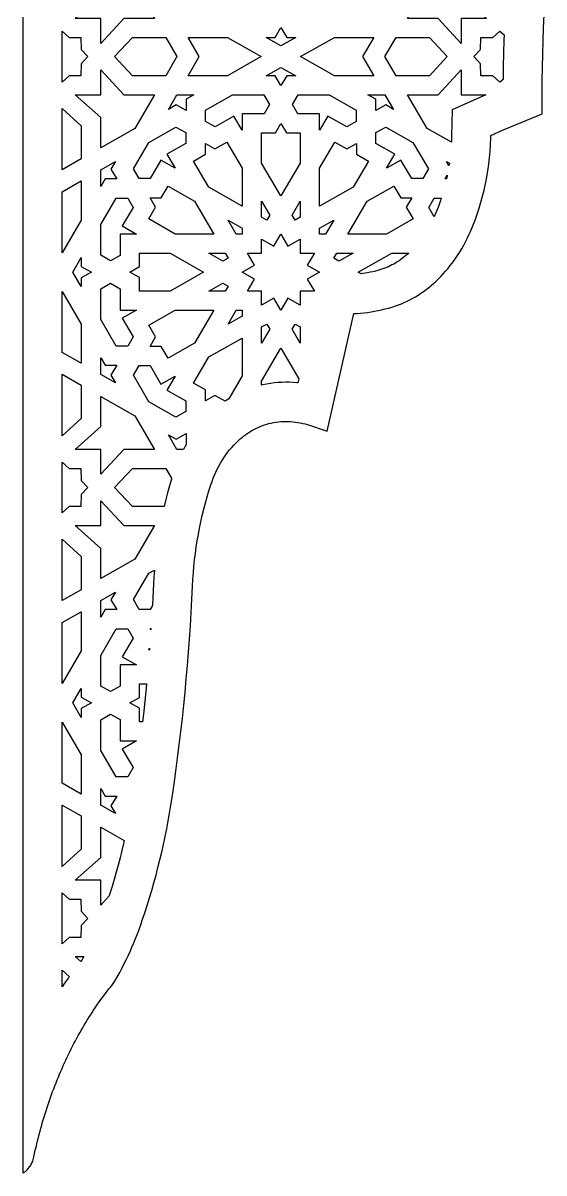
# Model space of a CAD drawing. Extents: x -1025 to 1025, y -625 to 625.
# Drawn here: x -1025 to -759, y -625 to -38 of the extents above; entities that cross this region are included whole.
import ezdxf

# ---------------------------------------------------------------- set-up
doc = ezdxf.new("R2010")
doc.units = 0
doc.layers.add('LAYER_1', color=18, linetype='CONTINUOUS')

msp = doc.modelspace()

# ---------------------------------------------------------------- linework, layer by layer
at = {"layer": 'LAYER_1'}
msp.add_lwpolyline([(-1025, 625), (-1025, -625), (-1024.95, -625.04), (-1024.55, -624.8), (-1024.15, -624.53), (-1023.77, -624.23), (-1023.39, -623.91), (-1023.03, -623.57), (-1022.67, -623.2), (-1022.32, -622.81), (-1021.99, -622.4), (-1021.66, -621.97), (-1021.35, -621.52), (-1021.05, -621.04), (-1020.77, -620.55), (-1020.5, -620.04), (-1020.24, -619.51), (-1020, -618.96), (-1019.77, -618.39), (-1019.43, -616.74), (-1019.07, -615.1), (-1018.71, -613.46), (-1018.33, -611.83), (-1017.95, -610.2), (-1017.55, -608.58), (-1017.14, -606.97), (-1016.72, -605.36), (-1016.3, -603.75), (-1015.86, -602.16), (-1015.41, -600.57), (-1014.96, -598.98), (-1014.49, -597.4), (-1014.01, -595.83), (-1013.52, -594.27), (-1013.03, -592.71), (-1012.52, -591.16), (-1012, -589.62), (-1011.48, -588.08), (-1010.94, -586.55), (-1010.4, -585.03), (-1009.84, -583.51), (-1009.28, -582.01), (-1008.7, -580.5), (-1008.12, -579.01), (-1007.53, -577.53), (-1006.92, -576.05), (-1006.31, -574.58), (-1005.69, -573.12), (-1005.06, -571.66), (-1004.42, -570.22), (-1003.77, -568.78), (-1003.11, -567.35), (-1002.44, -565.93), (-1001.77, -564.52), (-1001.08, -563.12), (-1000.39, -561.72), (-999.68, -560.33), (-998.97, -558.96), (-998.25, -557.59), (-997.52, -556.23), (-996.78, -554.88), (-996.03, -553.54), (-995.28, -552.2), (-994.51, -550.88), (-993.74, -549.57), (-992.95, -548.26), (-992.16, -546.97), (-991.36, -545.69), (-990.55, -544.41), (-989.74, -543.15), (-988.91, -541.89), (-988.08, -540.65), (-987.24, -539.41), (-986.39, -538.19), (-985.53, -536.97), (-984.66, -535.77), (-983.78, -534.58), (-982.9, -533.4), (-982.01, -532.22), (-981.11, -531.06), (-980.2, -529.91), (-979.29, -528.77), (-978.36, -527.65), (-977.88, -526.82), (-976.72, -524.75), (-975.59, -522.67), (-974.49, -520.56), (-973.41, -518.43), (-972.35, -516.28), (-971.32, -514.11), (-970.32, -511.91), (-969.34, -509.7), (-968.39, -507.47), (-967.47, -505.22), (-966.57, -502.94), (-965.7, -500.65), (-964.86, -498.34), (-964.05, -496.02), (-962.77, -492.23), (-961.54, -488.42), (-960.36, -484.6), (-959.21, -480.75), (-958.11, -476.88), (-957.04, -473), (-956.03, -469.09), (-955.05, -465.17), (-954.12, -461.23), (-953.23, -457.27), (-952.38, -453.3), (-951.58, -449.31), (-950.82, -445.3), (-950.11, -441.29), (-949.44, -437.25), (-948.81, -433.23), (-947.83, -426.52), (-946.9, -419.82), (-946.01, -413.11), (-945.16, -406.39), (-944.35, -399.67), (-943.59, -392.94), (-942.87, -386.2), (-942.2, -379.45), (-941.57, -372.7), (-940.98, -365.94), (-940.43, -359.17), (-939.93, -352.4), (-939.47, -345.62), (-939.06, -338.84), (-938.69, -332.05), (-938.36, -325.37), (-938.18, -321.94), (-937.95, -318.62), (-937.66, -315.31), (-937.32, -312.01), (-936.92, -308.73), (-936.47, -305.45), (-935.96, -302.19), (-935.41, -298.94), (-934.79, -295.7), (-934.13, -292.48), (-933.4, -289.28), (-932.63, -286.09), (-931.8, -282.92), (-930.92, -279.78), (-929.99, -276.65), (-929.02, -273.59), (-928.44, -271.9), (-927.83, -270.29), (-927.18, -268.7), (-926.48, -267.14), (-925.75, -265.61), (-924.97, -264.1), (-924.14, -262.63), (-923.28, -261.19), (-922.37, -259.79), (-921.43, -258.42), (-920.45, -257.09), (-919.42, -255.79), (-918.36, -254.54), (-917.26, -253.33), (-916.12, -252.16), (-914.94, -251.03), (-914.02, -250.21), (-913.08, -249.41), (-912.11, -248.65), (-911.13, -247.92), (-910.13, -247.23), (-909.12, -246.57), (-908.09, -245.95), (-907.04, -245.37), (-905.98, -244.83), (-904.91, -244.32), (-903.82, -243.85), (-902.72, -243.42), (-901.61, -243.03), (-900.49, -242.68), (-899.36, -242.37), (-898.21, -242.1), (-896.98, -241.86), (-895.74, -241.66), (-894.5, -241.5), (-893.25, -241.38), (-892.01, -241.31), (-890.76, -241.28), (-889.52, -241.29), (-888.27, -241.34), (-887.03, -241.44), (-885.79, -241.58), (-884.55, -241.77), (-883.32, -241.99), (-882.09, -242.26), (-880.87, -242.57), (-879.65, -242.93), (-869.66, -246.2), (-855.98, -186.19), (-854.39, -186.12), (-852.58, -185.99), (-850.77, -185.82), (-848.97, -185.61), (-847.17, -185.35), (-845.37, -185.04), (-843.58, -184.7), (-841.79, -184.3), (-840, -183.87), (-838.23, -183.38), (-836.46, -182.86), (-834.68, -182.28), (-833.19, -181.76), (-831.71, -181.18), (-830.24, -180.56), (-828.78, -179.89), (-827.34, -179.17), (-825.92, -178.41), (-824.51, -177.6), (-823.12, -176.75), (-821.75, -175.86), (-820.4, -174.93), (-819.06, -173.95), (-817.74, -172.93), (-816.45, -171.86), (-815.17, -170.76), (-813.92, -169.61), (-812.69, -168.43), (-811.48, -167.2), (-810.29, -165.94), (-809.12, -164.63), (-807.98, -163.29), (-806.87, -161.91), (-805.78, -160.49), (-804.72, -159.03), (-803.68, -157.53), (-802.67, -156), (-801.69, -154.44), (-800.73, -152.83), (-799.81, -151.2), (-798.92, -149.53), (-798.05, -147.82), (-797.22, -146.08), (-796.41, -144.29), (-795.2, -141.42), (-794.06, -138.47), (-792.98, -135.49), (-791.98, -132.45), (-791.06, -129.38), (-790.21, -126.27), (-789.44, -123.12), (-788.75, -119.93), (-788.12, -116.63), (-787.57, -113.32), (-787.1, -109.98), (-786.71, -106.62), (-786.4, -103.25), (-786.17, -99.87), (-786.03, -96.47), (-786, -95.23), (-780.04, -92.58), (-773.46, -89.8), (-759.78, -84.29), (-759.72, -67.18), (-759.64, -60.43), (-759.51, -53.7), (-759.34, -46.98), (-759.11, -40.28), (-758.84, -33.59)], dxfattribs=at)
for points in [[(-967.88, -18.36), (-957.82, -35.49), (-973.49, -35.49), (-985.31, -48.23), (-985.31, -35.49), (-998.27, -35.49), (-985.31, -23.87), (-985.31, -8.47)], [(-801.15, -23.87), (-788.2, -35.49), (-801.15, -35.49), (-801.15, -48.23), (-812.98, -35.49), (-828.65, -35.49), (-818.58, -18.36), (-801.15, -8.47)], [(-890.27, -45.22), (-885.69, -45.22), (-893.23, -49.49), (-900.78, -45.22), (-896.2, -45.22), (-893.23, -40.18)], [(-1001.43, -45.22), (-995.4, -45.22), (-995.21, -51.34), (-991.8, -55.01), (-995.21, -58.67), (-995.4, -64.79), (-1001.43, -64.79), (-1005, -67.99), (-1005, -42.02)], [(-946.36, -55.01), (-952.11, -64.79), (-969.13, -64.79), (-978.21, -55.01), (-969.13, -45.22), (-952.11, -45.22)], [(-903.31, -55.01), (-920.56, -64.79), (-940.69, -64.79), (-934.94, -55.01), (-940.69, -45.22), (-920.56, -45.22)], [(-851.53, -55.01), (-845.78, -64.79), (-865.91, -64.79), (-883.15, -55.01), (-865.91, -45.22), (-845.78, -45.22)], [(-808.25, -55.01), (-817.34, -64.79), (-834.36, -64.79), (-840.11, -55.01), (-834.36, -45.22), (-817.34, -45.22)], [(-779.24, -43.8), (-779.33, -46.38), (-779.51, -53.25), (-779.64, -60.13), (-779.71, -66.62), (-781.34, -68.06), (-785.04, -64.79), (-791.07, -64.79), (-791.26, -58.67), (-794.67, -55.01), (-791.26, -51.34), (-791.07, -45.22), (-785.04, -45.22), (-781.34, -41.95)], [(-973.49, -74.52), (-957.82, -74.52), (-967.88, -91.65), (-985.31, -101.54), (-985.31, -86.14), (-998.27, -74.52), (-985.31, -74.52), (-985.31, -61.78)], [(-885.69, -64.79), (-890.27, -64.79), (-893.23, -69.83), (-896.2, -64.79), (-900.78, -64.79), (-893.23, -60.52)], [(-801.15, -74.52), (-788.64, -74.52), (-805.76, -82.11), (-806.02, -95.86), (-806.14, -98.71), (-818.58, -91.65), (-828.65, -74.52), (-812.98, -74.52), (-801.15, -61.78)], [(-941.66, -76.77), (-941.66, -82.59), (-946.79, -79.68), (-950.75, -81.93), (-946.4, -74.52), (-937.69, -74.52)], [(-899.07, -79.49), (-901.85, -84.24), (-913, -84.24), (-913, -92.52), (-917.21, -85.35), (-926.87, -90.83), (-931.69, -88.09), (-931.69, -82.34), (-917.91, -74.51), (-901.99, -74.51)], [(-854.77, -82.34), (-854.77, -88.09), (-859.6, -90.83), (-869.25, -85.35), (-873.47, -92.52), (-873.47, -84.24), (-884.61, -84.24), (-887.4, -79.49), (-884.48, -74.51), (-868.56, -74.51)], [(-835.72, -81.93), (-839.68, -79.68), (-844.81, -82.59), (-844.81, -76.77), (-848.77, -74.52), (-840.07, -74.52)], [(-995.21, -90.26), (-995.21, -107.27), (-1005, -112.82), (-1005, -81.47)], [(-941.79, -93.82), (-941.79, -99.3), (-951.45, -104.77), (-947.23, -111.95), (-954.53, -107.81), (-960.1, -117.3), (-965.68, -117.3), (-968.6, -112.32), (-960.64, -98.77), (-946.86, -90.94)], [(-890.41, -93.96), (-883.36, -93.96), (-883.36, -109.36), (-893.23, -126.17), (-903.11, -109.36), (-903.11, -93.96), (-896.06, -93.96), (-893.23, -89.16)], [(-825.83, -98.77), (-817.87, -112.32), (-820.79, -117.3), (-826.37, -117.3), (-831.94, -107.81), (-839.24, -111.95), (-835.02, -104.77), (-844.68, -99.3), (-844.68, -93.82), (-839.61, -90.94)], [(-913, -111.97), (-913, -131.38), (-930.1, -121.67), (-937.93, -108.33), (-931.83, -104.87), (-931.83, -99.32), (-926.94, -102.09), (-920.84, -98.63)], [(-859.53, -102.09), (-854.64, -99.32), (-854.64, -104.87), (-848.54, -108.33), (-856.37, -121.67), (-873.47, -131.38), (-873.47, -111.97), (-865.63, -98.63)], [(-980.06, -112.39), (-977.1, -117.43), (-983.03, -117.43), (-985.31, -121.33), (-985.31, -112.77), (-977.78, -108.49)], [(-807.2, -109.34), (-807.34, -110.28), (-807.4, -110.69), (-808.69, -108.49)], [(-808.34, -115.93), (-808.67, -117.43), (-809.36, -117.43), (-808.28, -115.58)], [(-995.21, -138.5), (-1005, -155.17), (-1005, -124.05), (-995.21, -118.49)], [(-937.34, -128.79), (-927.47, -145.6), (-947.21, -145.6), (-960.78, -137.9), (-957.26, -131.9), (-960.08, -127.09), (-954.43, -127.09), (-950.91, -121.09)], [(-832.04, -127.09), (-826.39, -127.09), (-829.21, -131.9), (-825.69, -137.9), (-839.26, -145.6), (-859, -145.6), (-849.13, -128.79), (-835.56, -121.09)], [(-968.72, -131.97), (-974.29, -141.45), (-966.99, -145.6), (-975.42, -145.6), (-975.42, -156.55), (-980.25, -159.29), (-985.31, -156.42), (-985.31, -140.77), (-977.36, -127.22), (-971.51, -127.22)], [(-898.95, -135.9), (-900.47, -138.49), (-903.11, -137), (-903.11, -128.82)], [(-883.36, -137), (-886, -138.49), (-887.52, -135.9), (-883.36, -128.82)], [(-811.89, -128.97), (-812.79, -131.46), (-813.74, -133.9), (-814.75, -136.29), (-814.95, -136.74), (-817.75, -131.97), (-814.96, -127.22), (-811.32, -127.22)], [(-913, -142.61), (-913, -145.6), (-916.05, -145.6), (-920.21, -138.52)], [(-870.42, -145.6), (-873.47, -145.6), (-873.47, -142.61), (-866.26, -138.52)], [(-889.62, -151.78), (-883.36, -148.22), (-883.36, -155.33), (-876.13, -155.33), (-879.75, -161.48), (-873.49, -165.03), (-879.75, -168.58), (-876.13, -174.73), (-883.36, -174.73), (-883.36, -181.84), (-889.62, -178.28), (-893.23, -184.44), (-896.85, -178.28), (-903.11, -181.84), (-903.11, -174.73), (-910.33, -174.73), (-906.72, -168.58), (-912.98, -165.03), (-906.72, -161.48), (-910.33, -155.33), (-903.11, -155.33), (-903.11, -148.22), (-896.85, -151.78), (-893.23, -145.62)], [(-995.21, -162.12), (-990.08, -165.03), (-995.21, -167.94), (-995.21, -172.44), (-999.56, -165.03), (-995.21, -157.62)], [(-932.76, -165.03), (-949.86, -174.73), (-965.53, -174.73), (-965.53, -167.8), (-970.42, -165.03), (-965.53, -162.25), (-965.53, -155.32), (-949.86, -155.32)], [(-920.23, -157.92), (-922.87, -159.42), (-930.08, -155.33), (-921.76, -155.33)], [(-863.6, -159.42), (-866.23, -157.92), (-864.71, -155.33), (-856.39, -155.33)], [(-828.46, -155.81), (-829.34, -156.57), (-830.22, -157.29), (-831.1, -157.98), (-832, -158.63), (-832.89, -159.25), (-833.79, -159.84), (-834.69, -160.39), (-835.6, -160.9), (-836.51, -161.39), (-837.42, -161.84), (-838.33, -162.26), (-839.24, -162.65), (-840.16, -163.01), (-841.1, -163.34), (-842.38, -163.75), (-843.69, -164.14), (-845, -164.5), (-846.32, -164.82), (-847.63, -165.11), (-848.94, -165.37), (-850.26, -165.59), (-851.57, -165.78), (-852.24, -165.86), (-853.7, -165.03), (-836.61, -155.32), (-827.93, -155.32)], [(-995.21, -191.56), (-995.21, -211.56), (-1005, -206), (-1005, -174.88)], [(-975.42, -173.5), (-975.42, -184.46), (-966.99, -184.46), (-974.29, -188.6), (-968.72, -198.09), (-971.51, -202.83), (-977.36, -202.83), (-985.31, -189.28), (-985.31, -173.64), (-980.25, -170.76)], [(-920.23, -172.14), (-921.76, -174.73), (-930.08, -174.73), (-922.87, -170.64)], [(-937.34, -201.26), (-950.91, -208.96), (-954.43, -202.96), (-960.08, -202.96), (-957.26, -198.16), (-960.78, -192.16), (-947.21, -184.46), (-927.47, -184.46)], [(-913, -187.45), (-920.21, -191.54), (-916.05, -184.46), (-913, -184.46)], [(-898.95, -194.16), (-903.11, -201.24), (-903.11, -193.06), (-900.47, -191.57)], [(-883.36, -193.06), (-883.36, -201.24), (-887.52, -194.16), (-886, -191.57)], [(-913, -218.08), (-919.8, -229.66), (-921.25, -230.6), (-921.72, -230.92), (-926.94, -227.96), (-931.83, -230.73), (-931.83, -225.18), (-937.93, -221.72), (-930.1, -208.38), (-913, -198.68)], [(-884.08, -219.46), (-884.57, -221.59), (-885.11, -221.53), (-887.04, -221.38), (-888.97, -221.29), (-890.91, -221.27), (-892.84, -221.32), (-894.77, -221.43), (-896.7, -221.62), (-898.63, -221.86), (-900.54, -222.18), (-902.45, -222.55), (-903.11, -222.71), (-903.11, -220.69), (-893.23, -203.88)], [(-983.03, -212.62), (-977.1, -212.62), (-980.06, -217.66), (-977.78, -221.56), (-985.31, -217.28), (-985.31, -208.73)], [(-995.21, -222.79), (-995.21, -239.8), (-1005, -248.58), (-1005, -217.23)], [(-954.53, -222.25), (-947.23, -218.1), (-951.45, -225.28), (-941.79, -230.76), (-941.79, -236.24), (-946.86, -239.11), (-960.64, -231.29), (-968.6, -217.74), (-965.68, -212.76), (-960.1, -212.76)], [(-967.88, -238.4), (-957.82, -255.54), (-973.49, -255.54), (-985.31, -268.27), (-985.31, -255.54), (-998.27, -255.54), (-985.31, -243.91), (-985.31, -228.51)], [(-941.66, -252.98), (-942.57, -254.62), (-943.05, -255.54), (-946.4, -255.54), (-950.75, -248.13), (-946.79, -250.38), (-941.66, -247.47)], [(-1001.43, -265.26), (-995.4, -265.26), (-995.21, -271.38), (-991.84, -275.01), (-995.21, -278.64), (-995.4, -284.75), (-1001.43, -284.75), (-1005, -287.95), (-1005, -262.06)], [(-949.02, -270.51), (-949.1, -270.76), (-950.14, -274.22), (-951.11, -277.7), (-952.02, -281.2), (-952.88, -284.72), (-952.89, -284.75), (-969.13, -284.75), (-978.18, -275.01), (-969.13, -265.26), (-952.11, -265.26)], [(-973.49, -294.48), (-957.82, -294.48), (-967.88, -311.61), (-985.31, -321.5), (-985.31, -306.1), (-998.27, -294.48), (-985.31, -294.48), (-985.31, -281.74)], [(-995.21, -310.22), (-995.21, -327.23), (-1005, -332.79), (-1005, -301.43)], [(-958.14, -320.7), (-958.34, -324.35), (-958.66, -331.02), (-958.89, -335.19), (-960.1, -337.26), (-965.68, -337.26), (-968.6, -332.28), (-960.64, -318.73), (-957.9, -317.17)], [(-980.06, -332.35), (-977.1, -337.39), (-983.03, -337.39), (-985.31, -341.29), (-985.31, -332.73), (-977.78, -328.45)], [(-995.21, -358.46), (-1005, -375.13), (-1005, -344.01), (-995.21, -338.46)], [(-968.72, -351.93), (-974.29, -361.42), (-966.99, -365.56), (-975.42, -365.56), (-975.42, -376.51), (-980.25, -379.25), (-985.31, -376.38), (-985.31, -360.73), (-977.36, -347.18), (-971.51, -347.18)], [(-959.66, -347.76), (-960.08, -347.05), (-959.62, -347.05)], [(-960.37, -357.63), (-960.41, -358.07), (-960.78, -357.86), (-960.34, -357.1)], [(-962.11, -377.52), (-962.77, -384.14), (-963.47, -390.75), (-963.92, -394.69), (-965.53, -394.69), (-965.53, -387.77), (-970.42, -384.99), (-965.53, -382.21), (-965.53, -375.28), (-961.9, -375.28)], [(-995.21, -382.08), (-990.08, -384.99), (-995.21, -387.9), (-995.21, -392.4), (-999.56, -384.99), (-995.21, -377.58)], [(-975.42, -393.46), (-975.42, -404.42), (-966.99, -404.42), (-974.29, -408.56), (-968.72, -418.05), (-971.51, -422.79), (-977.36, -422.79), (-985.31, -409.24), (-985.31, -393.6), (-980.25, -390.72)], [(-995.21, -411.52), (-995.21, -431.52), (-1005, -425.96), (-1005, -394.84)], [(-983.03, -432.58), (-977.1, -432.58), (-980.06, -437.62), (-977.78, -441.52), (-985.31, -437.24), (-985.31, -428.69)], [(-995.21, -442.75), (-995.21, -459.76), (-1005, -468.54), (-1005, -437.19)], [(-973.28, -455.3), (-973.61, -456.73), (-974.49, -460.45), (-975.41, -464.15), (-976.37, -467.84), (-977.37, -471.5), (-978.41, -475.15), (-979.49, -478.78), (-980.61, -482.38), (-981, -483.58), (-985.31, -488.23), (-985.31, -475.5), (-998.27, -475.5), (-985.31, -463.88), (-985.31, -448.47)], [(-1001.43, -485.22), (-995.4, -485.22), (-995.21, -491.34), (-991.8, -495.01), (-995.21, -498.68), (-995.4, -504.8), (-1001.43, -504.8), (-1005, -508), (-1005, -482.02)], [(-994.24, -515.09), (-994.92, -516.31), (-995.49, -517.01), (-998.27, -514.52), (-993.93, -514.52)], [(-1001.36, -524.74), (-1001.8, -525.35), (-1003.71, -528.07), (-1005, -529.98), (-1005, -521.47)]]:
    msp.add_lwpolyline(points, close=True, dxfattribs=at)

doc.saveas('drawing.dxf')
